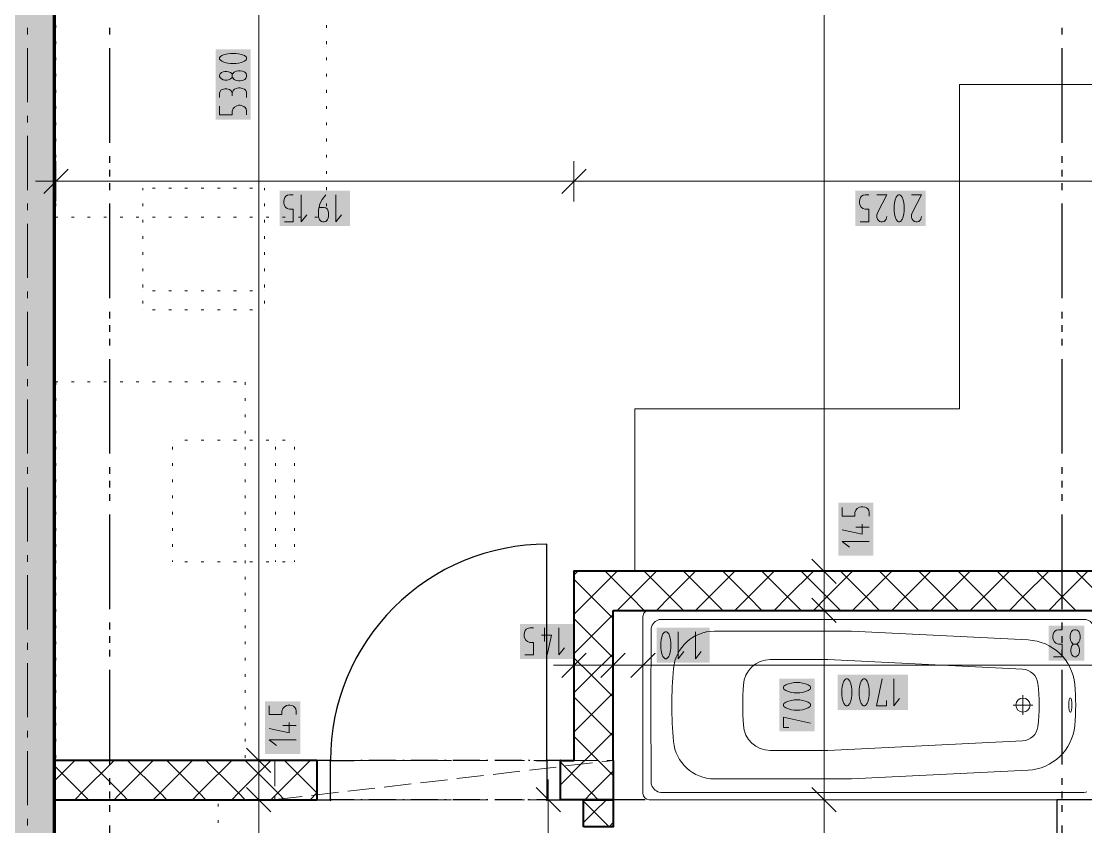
# Model space of a CAD drawing. Header units: millimetres. Extents: x 0 to 594, y 0 to 420.
# Drawn here: x 418.03 to 457.81, y 287.17 to 317.28 of the extents above; entities that cross this region are included whole.
import ezdxf

# ---------------------------------------------------------------- set-up
doc = ezdxf.new("R2010")
doc.units = ezdxf.units.MM
doc.header["$LTSCALE"] = 8
for name, color, linetype in [('PDF_Dvere', 7, 'Continuous'), ('PDF_Instalacni prizdivka do 1m', 7, 'Continuous'), ('PDF_Koty delkove', 7, 'Continuous'), ('PDF_Kuchyne', 7, 'Continuous'), ('PDF_Nabytek', 7, 'Continuous'), ('PDF_Osy hlavni', 7, 'Continuous'), ('PDF_Pozarni useky', 7, 'Continuous'), ('PDF_Preklady', 7, 'Continuous'), ('PDF_Pricky zdene', 7, 'Continuous'), ('PDF_Sanita', 7, 'Continuous'), ('PDF_Steny obvodove nosne', 7, 'Continuous')]:
    doc.layers.add(name, color=color, linetype=linetype)

msp = doc.modelspace()

# ---------------------------------------------------------------- linework, layer by layer
at = {"layer": 'PDF_Dvere', "lineweight": 25}
msp.add_lwpolyline([(437.286, 289.642), (437.669, 289.642), (437.669, 297.73, 0.414214), (429.581, 289.642), (430.462, 289.642)], format="xyb", dxfattribs=at)
for points in [[(429.075, 288.176), (429.581, 288.176), (429.581, 289.642), (429.075, 289.642)], [(437.669, 288.176), (438.174, 288.176), (438.174, 289.642), (437.669, 289.642)]]:
    msp.add_lwpolyline(points, close=True, dxfattribs=at)
for points in [[(430.766, 289.642), (430.715, 289.642)], [(432.029, 289.642), (431.018, 289.642)], [(432.333, 289.642), (432.282, 289.642)], [(433.596, 289.642), (432.585, 289.642)], [(433.9, 289.642), (433.849, 289.642)], [(435.163, 289.642), (434.152, 289.642)], [(435.467, 289.642), (435.416, 289.642)], [(436.73, 289.642), (435.719, 289.642)], [(437.034, 289.642), (436.983, 289.642)], [(430.462, 288.176), (429.581, 288.176)], [(430.766, 288.176), (430.715, 288.176)], [(432.029, 288.176), (431.018, 288.176)], [(432.333, 288.176), (432.282, 288.176)], [(433.596, 288.176), (432.585, 288.176)], [(433.9, 288.176), (433.849, 288.176)], [(435.163, 288.176), (434.152, 288.176)], [(435.467, 288.176), (435.416, 288.176)], [(436.73, 288.176), (435.719, 288.176)], [(437.034, 288.176), (436.983, 288.176)], [(437.669, 288.176), (437.286, 288.176)]]:
    msp.add_lwpolyline(points, dxfattribs=at)
at = {"layer": 'PDF_Dvere', "lineweight": 25, "transparency": 33554559}
for points in [[(429.644, 289.642), (429.581, 289.579), (429.581, 289.705), (429.518, 289.642)], [(437.732, 289.642), (437.669, 289.579), (437.669, 289.705), (437.605, 289.642)], [(429.644, 288.176), (429.581, 288.113), (429.581, 288.239), (429.518, 288.176)], [(437.732, 288.176), (437.669, 288.113), (437.669, 288.239), (437.605, 288.176)]]:
    msp.add_solid(points, dxfattribs=at)
at = {"layer": 'PDF_Instalacni prizdivka do 1m', "lineweight": 25}
msp.add_lwpolyline([(441.338, 288.176), (440.145, 288.176)], dxfattribs=at)
msp.add_lwpolyline([(458.443, 269.726), (458.443, 288.176), (456.725, 288.176), (456.725, 269.726)], close=True, dxfattribs=at)
at = {"layer": 'PDF_Koty delkove', "lineweight": 18}
for points in [[(426.902, 158.52), (426.902, 191.358), (426.902, 209.203), (426.902, 212.91), (426.902, 214.375), (426.902, 237.931), (426.902, 240.661), (426.902, 243.694), (426.902, 258.858), (426.902, 261.891), (426.902, 264.621), (426.902, 288.176), (426.902, 289.642), (426.902, 344.032)], [(448.028, 258.858), (448.028, 261.588), (448.028, 263.104), (448.028, 266.768), (448.028, 288.176), (448.028, 295.253), (448.028, 296.719), (448.028, 344.032)], [(426.044, 316.082), (425.842, 316.082), (425.742, 316.069), (425.624, 316.042), (425.522, 316.001), (425.455, 315.948), (425.439, 315.92), (425.439, 315.867), (425.455, 315.839), (425.522, 315.786), (425.624, 315.745), (425.742, 315.718), (425.842, 315.704), (426.044, 315.704), (426.145, 315.718), (426.263, 315.745), (426.365, 315.786), (426.432, 315.839), (426.449, 315.867), (426.449, 315.92), (426.432, 315.948)], [(426.432, 315.948), (426.365, 316.001), (426.263, 316.042), (426.145, 316.069), (426.044, 316.082)], [(425.91, 315.191), (425.892, 315.165), (425.842, 315.124), (425.775, 315.097), (425.707, 315.084), (425.64, 315.084), (425.573, 315.097), (425.505, 315.124), (425.455, 315.178), (425.439, 315.219), (425.439, 315.272), (425.455, 315.313), (425.505, 315.367), (425.573, 315.394), (425.64, 315.408), (425.707, 315.408), (425.775, 315.394), (425.842, 315.367), (425.892, 315.327), (425.91, 315.3)], [(426.213, 315.434), (426.145, 315.434), (426.061, 315.421), (425.977, 315.381), (425.927, 315.327), (425.91, 315.3), (425.91, 315.191), (425.927, 315.165), (425.977, 315.11), (426.061, 315.07), (426.145, 315.056), (426.213, 315.056), (426.297, 315.07), (426.382, 315.11), (426.432, 315.165), (426.449, 315.219), (426.449, 315.272), (426.432, 315.327), (426.382, 315.381), (426.297, 315.421), (426.213, 315.434)], [(425.439, 314.435), (425.439, 314.597), (425.455, 314.652), (425.489, 314.705), (425.54, 314.733), (425.64, 314.759), (425.707, 314.759), (425.809, 314.733), (425.876, 314.678), (425.91, 314.597), (425.91, 314.49)], [(426.449, 314.435), (426.449, 314.624), (426.415, 314.691), (426.365, 314.746), (426.281, 314.772), (426.213, 314.786), (426.145, 314.786), (426.061, 314.772), (425.995, 314.746), (425.944, 314.691), (425.91, 314.597)], [(425.439, 314.111), (425.439, 313.787), (425.91, 313.787), (425.91, 313.923), (425.944, 314.017), (425.995, 314.071), (426.078, 314.124), (426.145, 314.138), (426.213, 314.138), (426.281, 314.124), (426.347, 314.098), (426.398, 314.057), (426.432, 314.004), (426.449, 313.923), (426.449, 313.787)], [(419.32, 312.055), (419.32, 311.297), (419.32, 310.538)], [(438.68, 312.055), (438.68, 311.297), (438.68, 310.538)], [(419.774, 311.752), (418.865, 310.842)], [(439.134, 311.752), (438.225, 310.842)], [(419.32, 311.297), (418.561, 311.297)], [(502.825, 311.297), (488.336, 311.297), (483.01, 311.297), (461.881, 311.297), (459.152, 311.297), (438.68, 311.297), (419.32, 311.297)], [(427.865, 309.78), (428.189, 309.78), (428.189, 310.251), (428.054, 310.251), (427.96, 310.286), (427.905, 310.336), (427.852, 310.42), (427.838, 310.487), (427.838, 310.555), (427.852, 310.622), (427.879, 310.689), (427.919, 310.74), (427.973, 310.774), (428.054, 310.791), (428.189, 310.791)], [(428.486, 310.791), (428.486, 309.78), (428.702, 310.049)], [(429.404, 310.791), (429.269, 310.622), (429.188, 310.454), (429.134, 310.218), (429.134, 309.981), (429.148, 309.915), (429.175, 309.864), (429.202, 309.831), (429.242, 309.796), (429.296, 309.78), (429.35, 309.78), (429.404, 309.796), (429.445, 309.831), (429.471, 309.864), (429.499, 309.915), (429.513, 309.981), (429.513, 310.117), (429.499, 310.184), (429.471, 310.251), (429.404, 310.302), (429.35, 310.319), (429.161, 310.319)], [(429.782, 310.791), (429.782, 309.78), (429.998, 310.049)], [(449.378, 309.78), (449.702, 309.78), (449.702, 310.251), (449.566, 310.251), (449.473, 310.286), (449.418, 310.336), (449.365, 310.42), (449.351, 310.487), (449.351, 310.555), (449.365, 310.622), (449.392, 310.689), (449.432, 310.74), (449.485, 310.774), (449.566, 310.791), (449.702, 310.791)], [(449.999, 310.791), (450.377, 310.791), (450.026, 310.117)], [(451.295, 310.791), (451.673, 310.791), (451.322, 310.117), (451.295, 310.049), (451.295, 309.948), (451.322, 309.881), (451.362, 309.831), (451.403, 309.796), (451.457, 309.78), (451.511, 309.78), (451.565, 309.796), (451.605, 309.831), (451.646, 309.881), (451.673, 309.981)], [(450.026, 310.117), (449.999, 310.049), (449.999, 309.948), (450.026, 309.881), (450.066, 309.831), (450.107, 309.796), (450.161, 309.78), (450.215, 309.78), (450.269, 309.796), (450.309, 309.831), (450.35, 309.881), (450.377, 309.981)], [(448.707, 299.1), (448.707, 298.776), (449.178, 298.776), (449.178, 298.911), (449.212, 299.005), (449.263, 299.06), (449.347, 299.113), (449.413, 299.127), (449.481, 299.127), (449.549, 299.113), (449.616, 299.086), (449.666, 299.046), (449.701, 298.992)], [(449.701, 298.992), (449.718, 298.911), (449.718, 298.776)], [(449.448, 298.479), (449.448, 298.1), (448.707, 298.263)], [(449.718, 298.371), (449.212, 298.371)], [(449.718, 297.831), (448.707, 297.831), (448.976, 297.615)], [(448.483, 296.264), (447.573, 297.174)], [(448.786, 296.719), (448.028, 296.719), (447.269, 296.719)], [(448.483, 294.798), (447.573, 295.708)], [(448.786, 295.253), (448.028, 295.253), (447.269, 295.253)], [(436.846, 293.588), (437.17, 293.588), (437.17, 294.059), (437.035, 294.059), (436.941, 294.093), (436.887, 294.144), (436.833, 294.228), (436.819, 294.294), (436.819, 294.362), (436.833, 294.43), (436.86, 294.496), (436.9, 294.547), (436.954, 294.581), (437.035, 294.599), (437.17, 294.599)], [(437.575, 294.599), (437.575, 294.093)], [(438.115, 294.599), (438.115, 293.588), (438.331, 293.856)], [(442.221, 294.372), (442.168, 294.44), (442.14, 294.457), (442.087, 294.457), (442.059, 294.44), (442.005, 294.372), (441.965, 294.271), (441.938, 294.153), (441.924, 294.051)], [(441.924, 294.051), (441.924, 293.849), (441.938, 293.749), (441.965, 293.631), (442.005, 293.53), (442.059, 293.462), (442.087, 293.446), (442.14, 293.446), (442.168, 293.462), (442.221, 293.53), (442.261, 293.631), (442.289, 293.749), (442.303, 293.849), (442.303, 294.051), (442.289, 294.153), (442.261, 294.271), (442.221, 294.372)], [(442.573, 294.457), (442.573, 293.446), (442.788, 293.715)], [(443.221, 294.457), (443.221, 293.446), (443.436, 293.715)], [(456.6, 293.521), (456.924, 293.521), (456.924, 293.992), (456.789, 293.992), (456.695, 294.026), (456.641, 294.077), (456.587, 294.161), (456.574, 294.228), (456.574, 294.295), (456.587, 294.363), (456.614, 294.43), (456.655, 294.48), (456.708, 294.515), (456.789, 294.532), (456.924, 294.532)], [(437.467, 294.329), (437.846, 294.329), (437.683, 293.588)], [(457.559, 293.655), (457.532, 293.588), (457.478, 293.537), (457.437, 293.521), (457.384, 293.521), (457.343, 293.537), (457.289, 293.588), (457.262, 293.655), (457.248, 293.722), (457.248, 293.79), (457.262, 293.858), (457.289, 293.924), (457.329, 293.975), (457.356, 293.992)], [(457.465, 293.992), (457.491, 293.975), (457.532, 293.924), (457.559, 293.858), (457.572, 293.79), (457.572, 293.722), (457.559, 293.655)], [(439.134, 293.658), (438.225, 292.748)], [(438.68, 293.961), (438.68, 293.203), (438.68, 292.445)], [(440.6, 293.658), (439.691, 292.748)], [(440.145, 293.961), (440.145, 293.203), (440.145, 292.445)], [(441.712, 293.658), (440.802, 292.748)], [(441.257, 293.961), (441.257, 293.203), (441.257, 292.445)], [(438.68, 293.203), (437.921, 293.203)], [(546.802, 293.203), (527.858, 293.203), (517.931, 293.203), (513.641, 293.203), (512.45, 293.203), (510.61, 293.203), (508.507, 293.203), (508.065, 293.203), (505.555, 293.203), (502.825, 293.203), (495.142, 293.203), (488.065, 293.203), (483.01, 293.203), (480.887, 293.203), (479.775, 293.203), (462.589, 293.203), (461.73, 293.203), (459.303, 293.203), (458.443, 293.203), (441.257, 293.203), (440.145, 293.203), (438.68, 293.203)], [(449.337, 292.292), (449.337, 292.09), (449.35, 291.99), (449.377, 291.872), (449.418, 291.77), (449.471, 291.703), (449.499, 291.687), (449.552, 291.687), (449.58, 291.703), (449.633, 291.77), (449.674, 291.872), (449.701, 291.99), (449.715, 292.09), (449.715, 292.292), (449.701, 292.393), (449.674, 292.511), (449.633, 292.613), (449.58, 292.68), (449.552, 292.697), (449.499, 292.697), (449.471, 292.68), (449.418, 292.613), (449.377, 292.511), (449.35, 292.393), (449.337, 292.292)], [(450.363, 291.888), (450.363, 291.687), (449.985, 291.687), (450.2, 292.697)], [(450.633, 292.697), (450.633, 291.687), (450.848, 291.955)], [(427.293, 291.68), (427.293, 291.356), (427.764, 291.356), (427.764, 291.492), (427.798, 291.586), (427.849, 291.64), (427.933, 291.693), (428, 291.707)], [(428, 291.707), (428.067, 291.707), (428.135, 291.693), (428.202, 291.667), (428.252, 291.626), (428.287, 291.573), (428.304, 291.492), (428.304, 291.356)], [(447.117, 291.904), (446.915, 291.904), (446.815, 291.89), (446.696, 291.863), (446.595, 291.823), (446.527, 291.769), (446.511, 291.742), (446.511, 291.688), (446.527, 291.661), (446.595, 291.607), (446.696, 291.567), (446.815, 291.539), (446.915, 291.526), (447.117, 291.526), (447.218, 291.539), (447.336, 291.567), (447.437, 291.607), (447.505, 291.661), (447.522, 291.688), (447.522, 291.742), (447.505, 291.769), (447.437, 291.823), (447.336, 291.863), (447.218, 291.89), (447.117, 291.904)], [(446.712, 290.878), (446.511, 290.878), (446.511, 291.256), (447.522, 291.04)], [(428.034, 291.059), (428.034, 290.681), (427.293, 290.844)], [(428.304, 290.951), (427.798, 290.951)], [(428.304, 290.411), (427.293, 290.411), (427.562, 290.196)], [(427.357, 289.187), (426.447, 290.097)], [(427.66, 289.642), (426.902, 289.642), (426.144, 289.642)], [(437.719, 288.176), (437.719, 288.934)], [(427.357, 287.721), (426.447, 288.631)], [(438.174, 287.721), (437.264, 288.631)], [(448.483, 287.721), (447.573, 288.631)], [(427.66, 288.176), (426.902, 288.176), (426.144, 288.176)], [(438.477, 288.176), (437.719, 288.176), (436.961, 288.176)], [(437.719, 264.621), (437.719, 283.121), (437.719, 288.176)], [(448.786, 288.176), (448.028, 288.176), (447.269, 288.176)]]:
    msp.add_lwpolyline(points, dxfattribs=at)
for points in [[(450.647, 310.386), (450.647, 310.184), (450.661, 310.084), (450.688, 309.965), (450.728, 309.864), (450.782, 309.796), (450.809, 309.78), (450.863, 309.78), (450.89, 309.796), (450.944, 309.864), (450.984, 309.965), (451.012, 310.084), (451.025, 310.184), (451.025, 310.386), (451.012, 310.487), (450.984, 310.605), (450.944, 310.706), (450.89, 310.774), (450.863, 310.791), (450.809, 310.791), (450.782, 310.774), (450.728, 310.706), (450.688, 310.605), (450.661, 310.487)], [(457.222, 294.295), (457.222, 294.228), (457.235, 294.144), (457.275, 294.06), (457.329, 294.009), (457.356, 293.992), (457.465, 293.992), (457.491, 294.009), (457.546, 294.06), (457.586, 294.144), (457.6, 294.228), (457.6, 294.295), (457.586, 294.379), (457.546, 294.464), (457.491, 294.515), (457.437, 294.532), (457.384, 294.532), (457.329, 294.515), (457.275, 294.464), (457.235, 294.379)], [(447.117, 292.552), (446.915, 292.552), (446.815, 292.538), (446.696, 292.511), (446.595, 292.471), (446.527, 292.417), (446.511, 292.39), (446.511, 292.336), (446.527, 292.309), (446.595, 292.255), (446.696, 292.215), (446.815, 292.187), (446.915, 292.174), (447.117, 292.174), (447.218, 292.187), (447.336, 292.215), (447.437, 292.255), (447.505, 292.309), (447.522, 292.336), (447.522, 292.39), (447.505, 292.417), (447.437, 292.471), (447.336, 292.511), (447.218, 292.538)], [(448.689, 292.292), (448.689, 292.09), (448.702, 291.99), (448.729, 291.872), (448.77, 291.77), (448.823, 291.703), (448.851, 291.687), (448.904, 291.687), (448.932, 291.703), (448.985, 291.77), (449.026, 291.872), (449.053, 291.99), (449.067, 292.09), (449.067, 292.292), (449.053, 292.393), (449.026, 292.511), (448.985, 292.613), (448.932, 292.68), (448.904, 292.697), (448.851, 292.697), (448.823, 292.68), (448.77, 292.613), (448.729, 292.511), (448.702, 292.393)]]:
    msp.add_lwpolyline(points, close=True, dxfattribs=at)
at = {"layer": 'PDF_Koty delkove', "color": 7, "lineweight": 18, "true_color": 0xffffff, "transparency": 33554559}
for points in [[(426.601, 313.608), (426.601, 316.234), (425.287, 313.608), (425.287, 316.234)], [(430.312, 310.943), (427.687, 310.943), (430.312, 309.629), (427.687, 309.629)], [(451.825, 310.943), (449.2, 310.943), (451.825, 309.629), (449.2, 309.629)], [(449.869, 297.301), (449.869, 299.278), (448.555, 297.301), (448.555, 299.278)], [(438.645, 294.75), (436.668, 294.75), (438.645, 293.436), (436.668, 293.436)], [(443.751, 294.608), (441.773, 294.608), (443.751, 293.294), (441.773, 293.294)], [(457.752, 294.683), (456.422, 294.683), (457.752, 293.369), (456.422, 293.369)], [(451.163, 292.849), (448.537, 292.849), (451.163, 291.535), (448.537, 291.535)], [(447.674, 290.726), (447.674, 292.703), (446.36, 290.726), (446.36, 292.703)], [(428.456, 289.881), (428.456, 291.859), (427.141, 289.881), (427.141, 291.859)]]:
    msp.add_solid(points, dxfattribs=at)
at = {"layer": 'PDF_Kuchyne', "lineweight": 13}
msp.add_lwpolyline([(459.152, 302.785), (459.152, 314.916), (453.086, 314.916), (453.086, 302.785), (440.954, 302.785), (440.954, 296.719), (459.152, 296.719), (459.152, 302.785)], dxfattribs=at)
at = {"layer": 'PDF_Nabytek', "lineweight": 13}
for points in [[(419.32, 317.037), (419.32, 317.138)], [(429.429, 317.037), (429.429, 317.138)], [(419.32, 316.43), (419.32, 316.531)], [(429.429, 316.43), (429.429, 316.531)], [(419.32, 315.824), (419.32, 315.925)], [(429.429, 315.824), (429.429, 315.925)], [(419.32, 315.217), (419.32, 315.318)], [(429.429, 315.217), (429.429, 315.318)], [(419.32, 314.611), (419.32, 314.712)], [(429.429, 314.611), (429.429, 314.712)], [(419.32, 314.004), (419.32, 314.105)], [(429.429, 314.004), (429.429, 314.105)], [(419.32, 313.397), (419.32, 313.498)], [(429.429, 313.397), (429.429, 313.498)], [(419.32, 312.791), (419.32, 312.892)], [(429.429, 312.791), (429.429, 312.892)], [(419.32, 312.184), (419.32, 312.285)], [(429.429, 312.184), (429.429, 312.285)], [(419.32, 311.578), (419.32, 311.679)], [(429.429, 311.578), (429.429, 311.679)], [(419.32, 310.971), (419.32, 311.072)], [(429.429, 310.971), (429.429, 311.072)], [(422.566, 311.044), (422.566, 311.044)], [(422.566, 310.971), (422.566, 311.044)], [(422.566, 311.044), (422.566, 311.044)], [(423.032, 311.044), (422.931, 311.044)], [(423.638, 311.044), (423.537, 311.044)], [(424.245, 311.044), (424.144, 311.044)], [(424.851, 311.044), (424.75, 311.044)], [(425.458, 311.044), (425.357, 311.044)], [(426.065, 311.044), (425.964, 311.044)], [(426.671, 311.044), (426.57, 311.044)], [(427.116, 310.971), (427.116, 311.044)], [(427.116, 311.044), (427.116, 311.044)], [(427.116, 311.044), (427.116, 311.044)], [(419.32, 310.365), (419.32, 310.466)], [(422.566, 310.365), (422.566, 310.466)], [(427.116, 310.365), (427.116, 310.466)], [(429.429, 310.365), (429.429, 310.466)], [(419.32, 309.962), (419.32, 309.962)], [(419.392, 309.962), (419.32, 309.962)], [(419.32, 309.962), (419.32, 309.962)], [(419.999, 309.962), (419.898, 309.962)], [(420.605, 309.962), (420.504, 309.962)], [(421.212, 309.962), (421.111, 309.962)], [(421.819, 309.962), (421.717, 309.962)], [(422.425, 309.962), (422.324, 309.962)], [(423.032, 309.962), (422.931, 309.962)], [(423.638, 309.962), (423.537, 309.962)], [(424.245, 309.962), (424.144, 309.962)], [(424.851, 309.962), (424.75, 309.962)], [(425.458, 309.962), (425.357, 309.962)], [(426.065, 309.962), (425.964, 309.962)], [(426.671, 309.962), (426.57, 309.962)], [(427.278, 309.962), (427.177, 309.962)], [(427.884, 309.962), (427.783, 309.962)], [(428.491, 309.962), (428.39, 309.962)], [(429.098, 309.962), (428.996, 309.962)], [(429.429, 309.962), (429.429, 309.962)], [(429.429, 309.962), (429.429, 309.962)], [(422.566, 309.758), (422.566, 309.859)], [(427.116, 309.758), (427.116, 309.859)], [(422.566, 309.151), (422.566, 309.252)], [(427.116, 309.151), (427.116, 309.252)], [(422.566, 308.545), (422.566, 308.646)], [(427.116, 308.545), (427.116, 308.646)], [(422.566, 307.938), (422.566, 308.039)], [(427.116, 307.938), (427.116, 308.039)], [(422.566, 307.332), (422.566, 307.433)], [(422.566, 307.202), (422.566, 307.202)], [(423.032, 307.202), (422.931, 307.202)], [(423.638, 307.202), (423.537, 307.202)], [(424.245, 307.202), (424.144, 307.202)], [(424.851, 307.202), (424.75, 307.202)], [(425.458, 307.202), (425.357, 307.202)], [(426.065, 307.202), (425.964, 307.202)], [(426.671, 307.202), (426.57, 307.202)], [(427.116, 307.332), (427.116, 307.433)], [(427.116, 307.202), (427.116, 307.202)], [(422.566, 306.725), (422.566, 306.826)], [(427.116, 306.725), (427.116, 306.826)], [(422.566, 306.495), (422.566, 306.495)], [(422.566, 306.495), (422.566, 306.495)], [(423.032, 306.495), (422.931, 306.495)], [(423.638, 306.495), (423.537, 306.495)], [(424.245, 306.495), (424.144, 306.495)], [(424.851, 306.495), (424.75, 306.495)], [(425.458, 306.495), (425.357, 306.495)], [(426.065, 306.495), (425.964, 306.495)], [(426.671, 306.495), (426.57, 306.495)], [(427.116, 306.495), (427.116, 306.495)], [(427.116, 306.495), (427.116, 306.495)], [(419.392, 303.796), (419.32, 303.796)], [(419.32, 303.796), (419.32, 303.796)], [(419.32, 303.796), (419.32, 303.796)], [(419.32, 303.692), (419.32, 303.793)], [(419.999, 303.796), (419.898, 303.796)], [(420.605, 303.796), (420.504, 303.796)], [(421.212, 303.796), (421.111, 303.796)], [(421.819, 303.796), (421.717, 303.796)], [(422.425, 303.796), (422.324, 303.796)], [(423.032, 303.796), (422.931, 303.796)], [(423.638, 303.796), (423.537, 303.796)], [(424.245, 303.796), (424.144, 303.796)], [(424.851, 303.796), (424.75, 303.796)], [(425.458, 303.796), (425.357, 303.796)], [(426.065, 303.796), (425.964, 303.796)], [(426.396, 303.796), (426.396, 303.796)], [(426.396, 303.796), (426.396, 303.796)], [(426.396, 303.692), (426.396, 303.793)], [(419.32, 303.086), (419.32, 303.187)], [(426.396, 303.086), (426.396, 303.187)], [(419.32, 302.479), (419.32, 302.58)], [(426.396, 302.479), (426.396, 302.58)], [(419.32, 301.872), (419.32, 301.973)], [(426.396, 301.872), (426.396, 301.973)], [(423.684, 301.622), (423.684, 301.622)], [(423.684, 301.622), (423.684, 301.622)], [(424.245, 301.622), (424.144, 301.622)], [(424.851, 301.622), (424.75, 301.622)], [(425.458, 301.622), (425.357, 301.622)], [(426.065, 301.622), (425.964, 301.622)], [(426.671, 301.622), (426.57, 301.622)], [(427.278, 301.622), (427.177, 301.622)], [(427.526, 301.622), (427.526, 301.622)], [(427.884, 301.622), (427.783, 301.622)], [(428.234, 301.622), (428.234, 301.622)], [(428.234, 301.622), (428.234, 301.622)], [(419.32, 301.266), (419.32, 301.367)], [(423.684, 301.266), (423.684, 301.367)], [(426.396, 301.266), (426.396, 301.367)], [(427.526, 301.266), (427.526, 301.367)], [(428.234, 301.266), (428.234, 301.367)], [(419.32, 300.659), (419.32, 300.76)], [(423.684, 300.659), (423.684, 300.76)], [(426.396, 300.659), (426.396, 300.76)], [(427.526, 300.659), (427.526, 300.76)], [(428.234, 300.659), (428.234, 300.76)], [(419.32, 300.053), (419.32, 300.154)], [(423.684, 300.053), (423.684, 300.154)], [(426.396, 300.053), (426.396, 300.154)], [(427.526, 300.053), (427.526, 300.154)], [(428.234, 300.053), (428.234, 300.154)], [(419.32, 299.446), (419.32, 299.547)], [(423.684, 299.446), (423.684, 299.547)], [(426.396, 299.446), (426.396, 299.547)], [(427.526, 299.446), (427.526, 299.547)], [(428.234, 299.446), (428.234, 299.547)], [(419.32, 298.839), (419.32, 298.941)], [(423.684, 298.839), (423.684, 298.941)], [(426.396, 298.839), (426.396, 298.941)], [(427.526, 298.839), (427.526, 298.941)], [(428.234, 298.839), (428.234, 298.941)], [(419.32, 298.233), (419.32, 298.334)], [(423.684, 298.233), (423.684, 298.334)], [(426.396, 298.233), (426.396, 298.334)], [(427.526, 298.233), (427.526, 298.334)], [(428.234, 298.233), (428.234, 298.334)], [(419.32, 297.626), (419.32, 297.727)], [(423.684, 297.626), (423.684, 297.727)], [(426.396, 297.626), (426.396, 297.727)], [(427.526, 297.626), (427.526, 297.727)], [(428.234, 297.626), (428.234, 297.727)], [(419.32, 297.02), (419.32, 297.121)], [(423.684, 297.073), (423.684, 297.121)], [(423.684, 297.073), (423.684, 297.073)], [(424.245, 297.073), (424.144, 297.073)], [(424.851, 297.073), (424.75, 297.073)], [(425.458, 297.073), (425.357, 297.073)], [(426.065, 297.073), (425.964, 297.073)], [(426.396, 297.02), (426.396, 297.121)], [(426.671, 297.073), (426.57, 297.073)], [(427.278, 297.073), (427.177, 297.073)], [(427.526, 297.073), (427.526, 297.121)], [(427.526, 297.073), (427.526, 297.073)], [(427.884, 297.073), (427.783, 297.073)], [(428.234, 297.073), (428.234, 297.121)], [(428.234, 297.073), (428.234, 297.073)], [(428.234, 297.073), (428.234, 297.073)], [(419.32, 296.413), (419.32, 296.514)], [(426.396, 296.413), (426.396, 296.514)], [(419.32, 295.807), (419.32, 295.908)], [(426.396, 295.807), (426.396, 295.908)], [(419.32, 295.2), (419.32, 295.301)], [(426.396, 295.2), (426.396, 295.301)], [(419.32, 294.593), (419.32, 294.695)], [(426.396, 294.593), (426.396, 294.695)], [(419.32, 293.987), (419.32, 294.088)], [(426.396, 293.987), (426.396, 294.088)], [(419.32, 293.38), (419.32, 293.481)], [(426.396, 293.38), (426.396, 293.481)], [(419.32, 292.774), (419.32, 292.875)], [(426.396, 292.774), (426.396, 292.875)], [(419.32, 292.167), (419.32, 292.268)], [(426.396, 292.167), (426.396, 292.268)], [(419.32, 291.561), (419.32, 291.662)], [(426.396, 291.561), (426.396, 291.662)], [(419.32, 290.954), (419.32, 291.055)], [(426.396, 290.954), (426.396, 291.055)], [(419.32, 290.347), (419.32, 290.448)], [(426.396, 290.347), (426.396, 290.448)], [(419.32, 289.741), (419.32, 289.842)], [(419.32, 289.642), (419.32, 289.642)], [(419.392, 289.642), (419.32, 289.642)], [(419.32, 289.642), (419.32, 289.642)], [(419.999, 289.642), (419.898, 289.642)], [(420.605, 289.642), (420.504, 289.642)], [(421.212, 289.642), (421.111, 289.642)], [(421.819, 289.642), (421.717, 289.642)], [(422.425, 289.642), (422.324, 289.642)], [(423.032, 289.642), (422.931, 289.642)], [(423.638, 289.642), (423.537, 289.642)], [(424.245, 289.642), (424.144, 289.642)], [(424.851, 289.642), (424.75, 289.642)], [(425.458, 289.642), (425.357, 289.642)], [(426.065, 289.642), (425.964, 289.642)], [(426.396, 289.741), (426.396, 289.842)], [(426.396, 289.642), (426.396, 289.642)], [(426.396, 289.642), (426.396, 289.642)], [(425.385, 288.176), (425.385, 288.176)], [(425.385, 287.921), (425.385, 288.022)], [(425.385, 287.314), (425.385, 287.416)]]:
    msp.add_lwpolyline(points, dxfattribs=at)
at = {"layer": 'PDF_Osy hlavni', "lineweight": 18}
for points in [[(418.258, 316.784), (418.258, 317.037)], [(418.258, 314.257), (418.258, 316.279)], [(418.258, 313.498), (418.258, 313.751)], [(418.258, 310.971), (418.258, 312.993)], [(418.258, 310.213), (418.258, 310.466)], [(418.258, 307.685), (418.258, 309.707)], [(418.258, 306.927), (418.258, 307.18)], [(418.258, 304.4), (418.258, 306.422)], [(418.258, 303.642), (418.258, 303.894)], [(418.258, 301.114), (418.258, 303.136)], [(418.258, 300.356), (418.258, 300.609)], [(418.258, 297.828), (418.258, 299.85)], [(418.258, 297.07), (418.258, 297.323)], [(418.258, 294.543), (418.258, 296.565)], [(418.258, 293.785), (418.258, 294.037)], [(418.258, 291.257), (418.258, 293.279)], [(418.258, 290.499), (418.258, 290.752)], [(418.258, 287.972), (418.258, 289.994)], [(418.258, 287.213), (418.258, 287.466)]]:
    msp.add_lwpolyline(points, dxfattribs=at)
at = {"layer": 'PDF_Pozarni useky', "lineweight": 30}
for points in [[(421.341, 316.784), (421.341, 317.037)], [(456.928, 316.784), (456.928, 317.037)], [(421.341, 312.74), (421.341, 316.279)], [(456.928, 312.74), (456.928, 316.279)], [(421.341, 311.982), (421.341, 312.235)], [(456.928, 311.982), (456.928, 312.235)], [(421.341, 311.477), (421.341, 311.729)], [(456.928, 311.477), (456.928, 311.729)], [(421.341, 310.971), (421.341, 311.224)], [(456.928, 310.971), (456.928, 311.224)], [(421.341, 306.927), (421.341, 310.466)], [(456.928, 306.927), (456.928, 310.466)], [(421.341, 306.169), (421.341, 306.422)], [(456.928, 306.169), (456.928, 306.422)], [(421.341, 305.663), (421.341, 305.916)], [(456.928, 305.663), (456.928, 305.916)], [(421.341, 305.158), (421.341, 305.411)], [(456.928, 305.158), (456.928, 305.411)], [(421.341, 301.114), (421.341, 304.653)], [(456.928, 301.114), (456.928, 304.653)], [(421.341, 300.356), (421.341, 300.609)], [(456.928, 300.356), (456.928, 300.609)], [(421.341, 299.85), (421.341, 300.103)], [(456.928, 299.85), (456.928, 300.103)], [(421.341, 299.345), (421.341, 299.598)], [(456.928, 299.345), (456.928, 299.598)], [(421.341, 295.301), (421.341, 298.839)], [(456.928, 295.301), (456.928, 298.839)], [(421.341, 294.543), (421.341, 294.796)], [(456.928, 294.543), (456.928, 294.796)], [(421.341, 294.037), (421.341, 294.29)], [(456.928, 294.037), (456.928, 294.29)], [(421.341, 293.532), (421.341, 293.785)], [(456.928, 293.532), (456.928, 293.785)], [(421.341, 289.488), (421.341, 293.026)], [(456.928, 289.488), (456.928, 293.026)], [(421.341, 288.73), (421.341, 288.983)], [(456.928, 288.73), (456.928, 288.983)], [(421.341, 288.224), (421.341, 288.477)], [(456.928, 288.224), (456.928, 288.477)], [(421.341, 287.719), (421.341, 287.972)], [(456.928, 287.719), (456.928, 287.972)], [(421.341, 283.675), (421.341, 287.213)], [(456.928, 283.675), (456.928, 287.213)]]:
    msp.add_lwpolyline(points, dxfattribs=at)
at = {"layer": 'PDF_Preklady', "lineweight": 18}
for points in [[(427.508, 288.679), (427.508, 289.642)], [(428.643, 289.642), (427.632, 289.642)], [(430.007, 289.642), (429.075, 289.642), (428.996, 289.642)], [(431.372, 289.642), (430.361, 289.642)], [(432.737, 289.642), (431.726, 289.642)], [(434.102, 289.642), (433.091, 289.642)], [(435.467, 289.642), (434.456, 289.642)], [(436.831, 289.642), (435.82, 289.642)], [(438.174, 289.642), (437.185, 289.642)], [(438.196, 289.642), (438.174, 289.642)], [(438.68, 289.642), (438.55, 289.642)], [(439.561, 289.642), (438.68, 289.642)], [(439.725, 289.593), (440.145, 289.642)], [(440.145, 289.642), (439.915, 289.642)], [(440.145, 288.679), (440.145, 289.642)], [(435.658, 289.122), (436.662, 289.238)], [(437.014, 289.279), (438.018, 289.395)], [(438.369, 289.436), (439.374, 289.553)], [(432.947, 288.807), (433.951, 288.924)], [(434.302, 288.964), (435.306, 289.081)], [(428.879, 288.335), (429.884, 288.452)], [(430.235, 288.493), (431.239, 288.609)], [(431.591, 288.65), (432.595, 288.766)], [(427.508, 288.176), (427.508, 288.325)], [(427.524, 288.178), (428.528, 288.295)], [(428.643, 288.176), (427.632, 288.176)], [(430.007, 288.176), (429.075, 288.176), (428.996, 288.176)], [(431.372, 288.176), (430.361, 288.176)], [(432.737, 288.176), (431.726, 288.176)], [(434.102, 288.176), (433.091, 288.176)], [(435.467, 288.176), (434.456, 288.176)], [(436.831, 288.176), (435.82, 288.176)], [(438.174, 288.176), (437.185, 288.176)], [(438.196, 288.176), (438.174, 288.176)], [(439.033, 288.176), (438.55, 288.176)], [(439.561, 288.176), (439.033, 288.176)], [(440.145, 288.325), (440.145, 288.176), (439.915, 288.176)]]:
    msp.add_lwpolyline(points, dxfattribs=at)
at = {"layer": 'PDF_Preklady', "lineweight": 18, "transparency": 33554559}
for points in [[(427.554, 289.642), (427.508, 289.597), (427.508, 289.688), (427.463, 289.642)], [(427.508, 289.597), (427.463, 289.642), (427.554, 289.642), (427.508, 289.688)], [(429.121, 289.642), (429.075, 289.597), (429.075, 289.688), (429.03, 289.642)], [(429.121, 289.642), (429.075, 289.597), (429.075, 289.688), (429.03, 289.642)], [(438.22, 289.642), (438.174, 289.597), (438.174, 289.688), (438.129, 289.642)], [(438.22, 289.642), (438.174, 289.597), (438.174, 289.688), (438.129, 289.642)], [(438.725, 289.642), (438.68, 289.597), (438.68, 289.688), (438.634, 289.642)], [(438.725, 289.642), (438.68, 289.597), (438.68, 289.688), (438.634, 289.642)], [(440.145, 289.597), (440.1, 289.642), (440.191, 289.642), (440.145, 289.688)], [(440.191, 289.642), (440.145, 289.597), (440.145, 289.688), (440.1, 289.642)], [(440.1, 289.637), (440.14, 289.687), (440.151, 289.597), (440.191, 289.647)], [(427.508, 288.131), (427.463, 288.176), (427.554, 288.176), (427.508, 288.222)], [(427.554, 288.176), (427.508, 288.131), (427.508, 288.222), (427.463, 288.176)], [(427.463, 288.171), (427.503, 288.221), (427.514, 288.131), (427.554, 288.181)], [(429.121, 288.176), (429.075, 288.131), (429.075, 288.222), (429.03, 288.176)], [(429.121, 288.176), (429.075, 288.131), (429.075, 288.222), (429.03, 288.176)], [(438.22, 288.176), (438.174, 288.131), (438.174, 288.222), (438.129, 288.176)], [(438.22, 288.176), (438.174, 288.131), (438.174, 288.222), (438.129, 288.176)], [(439.079, 288.176), (439.033, 288.131), (439.033, 288.222), (438.988, 288.176)], [(439.079, 288.176), (439.033, 288.131), (439.033, 288.222), (438.988, 288.176)], [(440.191, 288.176), (440.145, 288.131), (440.145, 288.222), (440.1, 288.176)], [(440.145, 288.131), (440.1, 288.176), (440.191, 288.176), (440.145, 288.222)]]:
    msp.add_solid(points, dxfattribs=at)
at = {"layer": 'PDF_Pricky zdene', "lineweight": 9}
for points in [[(438.831, 296.719), (438.68, 296.567)], [(439.842, 295.253), (439.337, 295.758), (438.68, 296.416)], [(440.297, 296.719), (439.337, 295.758), (438.831, 295.253)], [(441.308, 295.253), (440.803, 295.758), (439.842, 296.719)], [(441.763, 296.719), (440.803, 295.758), (440.297, 295.253)], [(442.774, 295.253), (442.268, 295.758), (441.308, 296.719)], [(443.229, 296.719), (442.268, 295.758), (441.763, 295.253)], [(444.24, 295.253), (443.734, 295.758), (442.774, 296.719)], [(444.695, 296.719), (443.734, 295.758), (443.229, 295.253)], [(445.706, 295.253), (445.2, 295.758), (444.24, 296.719)], [(446.161, 296.719), (445.2, 295.758), (444.695, 295.253)], [(447.172, 295.253), (446.666, 295.758), (445.706, 296.719)], [(447.627, 296.719), (446.666, 295.758), (446.161, 295.253)], [(448.638, 295.253), (448.132, 295.758), (447.172, 296.719)], [(449.093, 296.719), (448.132, 295.758), (447.627, 295.253)], [(450.103, 295.253), (449.598, 295.758), (448.638, 296.719)], [(450.558, 296.719), (449.598, 295.758), (449.093, 295.253)], [(451.569, 295.253), (451.064, 295.758), (450.103, 296.719)], [(452.024, 296.719), (451.064, 295.758), (450.558, 295.253)], [(453.035, 295.253), (452.53, 295.758), (451.569, 296.719)], [(453.49, 296.719), (452.53, 295.758), (452.024, 295.253)], [(454.501, 295.253), (453.996, 295.758), (453.035, 296.719)], [(454.956, 296.719), (453.996, 295.758), (453.49, 295.253)], [(455.967, 295.253), (455.462, 295.758), (454.501, 296.719)], [(456.422, 296.719), (455.462, 295.758), (454.956, 295.253)], [(457.433, 295.253), (456.928, 295.758), (455.967, 296.719)], [(457.888, 296.719), (456.928, 295.758), (456.422, 295.253)], [(458.899, 295.253), (458.393, 295.758), (457.433, 296.719)], [(438.831, 295.253), (438.68, 295.101)], [(440.145, 294.95), (439.842, 295.253)], [(440.145, 295.101), (439.337, 294.292), (438.68, 293.635)], [(440.145, 293.484), (439.337, 294.292), (438.68, 294.95)], [(440.145, 293.635), (439.337, 292.827), (438.68, 292.169)], [(440.145, 292.018), (439.337, 292.827), (438.68, 293.484)], [(440.145, 292.169), (439.337, 291.361), (438.68, 290.704)], [(440.145, 290.552), (439.337, 291.361), (438.68, 292.018)], [(439.589, 289.642), (439.337, 289.895), (438.68, 290.552)], [(440.145, 290.704), (439.337, 289.895), (439.084, 289.642)], [(420.027, 289.642), (419.269, 288.884)], [(421.493, 289.642), (420.28, 288.429), (420.085, 288.234), (420.027, 288.176)], [(421.998, 288.176), (421.819, 288.355), (421.746, 288.429), (420.533, 289.642)], [(422.959, 289.642), (421.746, 288.429), (421.661, 288.344), (421.493, 288.176)], [(423.464, 288.176), (423.212, 288.429), (423.189, 288.452), (421.998, 289.642)], [(424.425, 289.642), (423.238, 288.455), (423.212, 288.429), (422.959, 288.176)], [(424.93, 288.176), (424.678, 288.429), (424.559, 288.548), (423.464, 289.642)], [(425.891, 289.642), (424.814, 288.566), (424.678, 288.429), (424.425, 288.176)], [(426.396, 288.176), (426.144, 288.429), (425.929, 288.644), (424.93, 289.642)], [(427.357, 289.642), (426.391, 288.676), (426.144, 288.429), (425.891, 288.176)], [(427.862, 288.176), (427.609, 288.429), (427.298, 288.74), (426.396, 289.642)], [(428.823, 289.642), (427.968, 288.787), (427.609, 288.429), (427.357, 288.176)], [(428.823, 288.176), (429.075, 288.429), (428.668, 288.836), (427.862, 289.642)], [(439.084, 289.642), (439.004, 289.562), (438.174, 288.732)], [(439.589, 288.176), (439.337, 288.429), (438.256, 289.509), (438.174, 289.591)], [(440.145, 289.086), (439.626, 289.606), (439.589, 289.642)], [(420.533, 288.176), (420.45, 288.259), (420.28, 288.429), (419.269, 289.44)], [(440.145, 289.238), (439.337, 288.429), (439.084, 288.176)], [(429.075, 288.429), (429.075, 288.429)], [(439.994, 287.165), (439.438, 287.721), (439.036, 288.123), (439.033, 288.126)], [(439.893, 288.176), (439.438, 287.721), (439.072, 287.356)], [(440.145, 288.126), (440.095, 288.176)], [(439.072, 287.356), (439.033, 287.317)], [(440.145, 287.317), (439.994, 287.165)]]:
    msp.add_lwpolyline(points, dxfattribs=at)
at = {"layer": 'PDF_Pricky zdene', "lineweight": 40}
for points in [[(440.145, 295.253), (459.303, 295.253), (459.303, 296.719), (459.152, 296.719), (438.68, 296.719), (438.68, 295.253)], [(438.68, 295.253), (438.68, 289.642)], [(440.145, 289.642), (440.145, 295.253)], [(429.075, 289.642), (427.508, 289.642), (419.32, 289.642), (419.269, 289.642), (419.269, 288.176), (419.32, 288.176), (427.508, 288.176), (429.075, 288.176)], [(429.075, 289.642), (429.075, 288.176)], [(440.145, 289.642), (440.145, 288.176), (439.033, 288.176), (438.174, 288.176), (438.174, 289.642), (438.68, 289.642)], [(439.033, 287.165), (439.033, 288.176), (440.145, 288.176), (440.145, 287.165), (439.033, 287.165)]]:
    msp.add_lwpolyline(points, dxfattribs=at)
at = {"layer": 'PDF_Sanita', "lineweight": 13}
for points in [[(441.489, 295.253), (441.489, 295.253), (458.211, 295.253, -0.41423), (458.443, 295.02), (458.443, 288.409, -0.414195), (458.211, 288.176), (441.489, 288.176, -0.414195), (441.257, 288.409), (441.257, 295.02, -0.41423), (441.489, 295.253)], [(456.018, 290.905, -0.364852), (455.446, 290.373), (448.174, 290.015), (446.019, 290.016, -0.395995), (445.011, 290.964, -0.031037), (445.011, 292.465, -0.395991), (446.019, 293.413), (448.174, 293.414), (455.446, 293.056, -0.364853), (456.018, 292.524)]]:
    msp.add_lwpolyline(points, format="xyb", dxfattribs=at)
for points in [[(449.85, 294.919), (441.928, 294.918), (441.871, 294.908), (441.819, 294.892), (441.763, 294.865), (441.718, 294.836), (441.673, 294.795), (441.638, 294.754), (441.605, 294.7), (441.58, 294.64), (441.568, 294.595), (441.562, 294.549), (441.56, 291.684), (441.562, 288.819), (441.568, 288.773), (441.58, 288.728), (441.605, 288.669), (441.638, 288.614), (441.673, 288.573), (441.718, 288.532), (441.763, 288.503), (441.819, 288.476), (441.871, 288.46), (441.928, 288.451), (449.85, 288.449), (457.73, 288.449), (457.805, 288.455), (457.845, 288.464)], [(458.14, 291.684), (458.138, 294.549), (458.13, 294.606), (458.113, 294.661), (458.09, 294.71), (458.061, 294.754), (458.028, 294.794), (457.981, 294.836), (457.933, 294.868), (457.881, 294.892), (457.845, 294.904), (457.805, 294.913), (457.73, 294.919), (449.85, 294.919)], [(455.461, 292.083), (455.461, 291.347)], [(457.281, 291.867), (457.277, 291.89), (457.27, 291.917), (457.261, 291.945), (457.248, 291.968), (457.232, 291.977), (457.216, 291.968), (457.203, 291.945), (457.193, 291.917), (457.187, 291.89), (457.182, 291.867), (457.179, 291.847), (457.177, 291.83), (457.176, 291.816), (457.175, 291.804), (457.174, 291.794), (457.173, 291.785), (457.172, 291.758), (457.171, 291.73), (457.171, 291.691), (457.173, 291.644), (457.174, 291.635), (457.175, 291.625), (457.176, 291.613), (457.177, 291.599), (457.179, 291.582), (457.182, 291.562), (457.187, 291.539), (457.193, 291.512), (457.203, 291.484), (457.216, 291.461), (457.232, 291.452), (457.248, 291.461), (457.261, 291.484), (457.27, 291.512), (457.277, 291.539), (457.281, 291.562), (457.284, 291.582), (457.286, 291.599), (457.288, 291.613), (457.289, 291.625), (457.29, 291.635), (457.29, 291.644), (457.291, 291.652), (457.292, 291.676), (457.292, 291.703), (457.292, 291.743)], [(455.093, 291.715), (455.829, 291.715)], [(457.292, 291.743), (457.29, 291.794), (457.289, 291.804), (457.288, 291.816), (457.286, 291.83), (457.284, 291.847), (457.281, 291.867)]]:
    msp.add_lwpolyline(points, dxfattribs=at)
msp.add_lwpolyline([(455.654, 294.149), (449.05, 294.474), (443.931, 294.474, 0.387974), (442.4, 293.077, 0.045243), (442.4, 290.353, 0.387974), (443.931, 288.955), (449.05, 288.955), (455.654, 289.28, 0.37203), (457.395, 290.94, 0.048476), (457.395, 292.489, 0.372022)], format="xyb", close=True, dxfattribs=at)
msp.add_circle((455.461, 291.715), 0.263, dxfattribs=at)
at = {"layer": 'PDF_Sanita', "lineweight": 9}
msp.add_arc((449.425, 291.715), 6.643, 353.0027, 6.9973, dxfattribs=at)
at = {"layer": 'PDF_Steny obvodove nosne', "lineweight": 70}
msp.add_lwpolyline([(419.269, 259.01), (419.269, 261.588), (419.269, 261.891), (419.269, 264.621), (419.269, 288.176), (419.269, 289.642), (419.269, 344.032), (419.269, 346.408), (417.247, 346.408), (416.337, 346.408), (416.337, 344.184), (417.197, 344.184), (417.247, 344.184), (417.247, 261.588), (417.247, 259.01)], close=True, dxfattribs=at)
at = {"layer": 'PDF_Steny obvodove nosne', "color": 9, "lineweight": 9, "true_color": 0xc0c0c0, "transparency": 33554559}
msp.add_solid([(419.269, 259.01), (419.269, 346.408), (417.247, 259.01), (417.247, 346.408)], dxfattribs=at)

doc.saveas('drawing.dxf')
